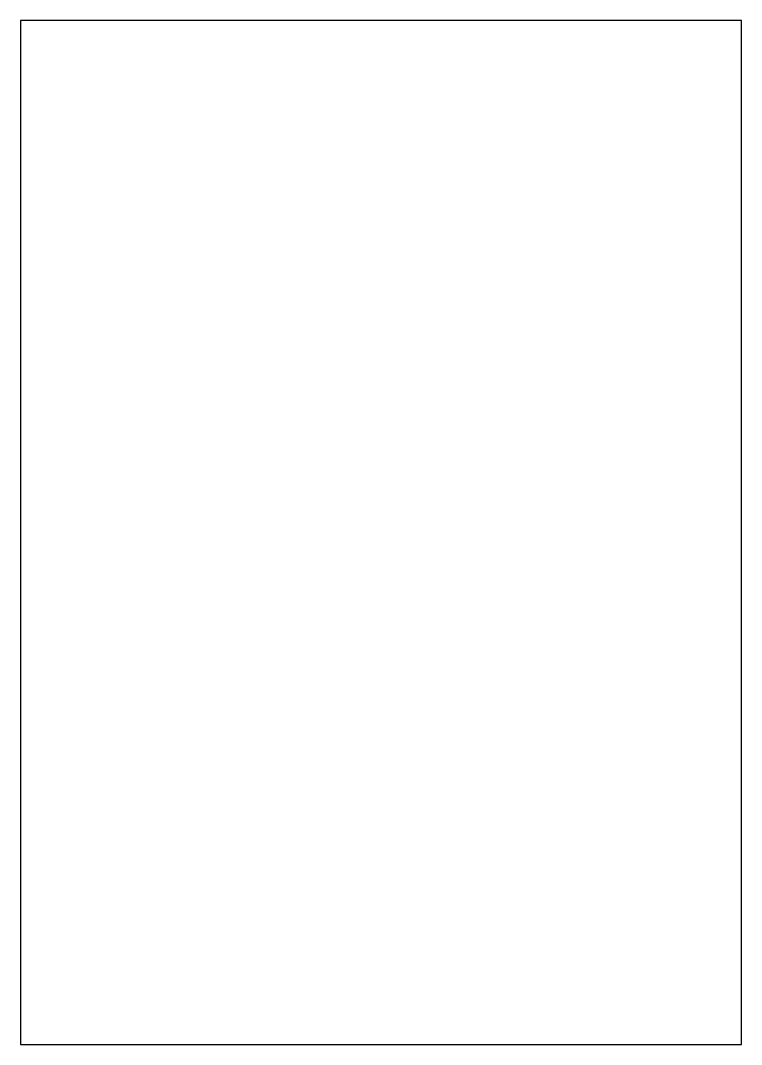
# Model space of a CAD drawing. Extents: x 31 to 179, y -253 to -44.
import ezdxf

# ---------------------------------------------------------------- set-up
doc = ezdxf.new("R2010")
doc.units = 0
doc.layers.get('0').update_dxf_attribs({"linetype": 'continuous'})

msp = doc.modelspace()

# ---------------------------------------------------------------- linework, layer by layer
at = {"color": 230}
msp.add_lwpolyline([(31.18, -253.32), (36.1, -253.32), (41.02, -253.32), (45.94, -253.32), (50.86, -253.32), (55.78, -253.32), (60.71, -253.32), (65.63, -253.32), (70.55, -253.32), (75.47, -253.32), (80.39, -253.32), (85.31, -253.32), (90.24, -253.32), (95.16, -253.32), (100.08, -253.32), (105, -253.32), (109.92, -253.32), (114.84, -253.32), (119.76, -253.32), (124.69, -253.32), (129.61, -253.32), (134.53, -253.32), (139.45, -253.32), (144.37, -253.32), (149.29, -253.32), (154.22, -253.32), (159.14, -253.32), (164.06, -253.32), (168.98, -253.32), (173.9, -253.32), (178.82, -253.32), (178.82, -248.33), (178.82, -243.34), (178.82, -238.35), (178.82, -233.36), (178.82, -228.37), (178.82, -223.37), (178.82, -218.38), (178.82, -213.39), (178.82, -208.4), (178.82, -203.41), (178.82, -198.42), (178.82, -193.42), (178.82, -188.43), (178.82, -183.44), (178.82, -178.45), (178.82, -173.46), (178.82, -168.47), (178.82, -163.47), (178.82, -158.48), (178.82, -153.49), (178.82, -148.5), (178.82, -143.51), (178.82, -138.52), (178.82, -133.53), (178.82, -128.53), (178.82, -123.54), (178.82, -118.55), (178.82, -113.56), (178.82, -108.57), (178.82, -103.58), (178.82, -98.58), (178.82, -93.59), (178.82, -88.6), (178.82, -83.61), (178.82, -78.62), (178.82, -73.63), (178.82, -68.63), (178.82, -63.64), (178.82, -58.65), (178.82, -53.66), (178.82, -48.67), (178.82, -43.68), (173.9, -43.68), (168.98, -43.68), (164.06, -43.68), (159.14, -43.68), (154.22, -43.68), (149.29, -43.68), (144.37, -43.68), (139.45, -43.68), (134.53, -43.68), (129.61, -43.68), (124.69, -43.68), (119.76, -43.68), (114.84, -43.68), (109.92, -43.68), (105, -43.68), (100.08, -43.68), (95.16, -43.68), (90.24, -43.68), (85.31, -43.68), (80.39, -43.68), (75.47, -43.68), (70.55, -43.68), (65.63, -43.68), (60.71, -43.68), (55.78, -43.68), (50.86, -43.68), (45.94, -43.68), (41.02, -43.68), (36.1, -43.68), (31.18, -43.68), (31.18, -48.67), (31.18, -53.66), (31.18, -58.65), (31.18, -63.64), (31.18, -68.63), (31.18, -73.63), (31.18, -78.62), (31.18, -83.61), (31.18, -88.6), (31.18, -93.59), (31.18, -98.58), (31.18, -103.58), (31.18, -108.57), (31.18, -113.56), (31.18, -118.55), (31.18, -123.54), (31.18, -128.53), (31.18, -133.53), (31.18, -138.52), (31.18, -143.51), (31.18, -148.5), (31.18, -153.49), (31.18, -158.48), (31.18, -163.47), (31.18, -168.47), (31.18, -173.46), (31.18, -178.45), (31.18, -183.44), (31.18, -188.43), (31.18, -193.42), (31.18, -198.42), (31.18, -203.41), (31.18, -208.4), (31.18, -213.39), (31.18, -218.38), (31.18, -223.37), (31.18, -228.37), (31.18, -233.36), (31.18, -238.35), (31.18, -243.34), (31.18, -248.33)], close=True, dxfattribs=at)

doc.saveas('drawing.dxf')
